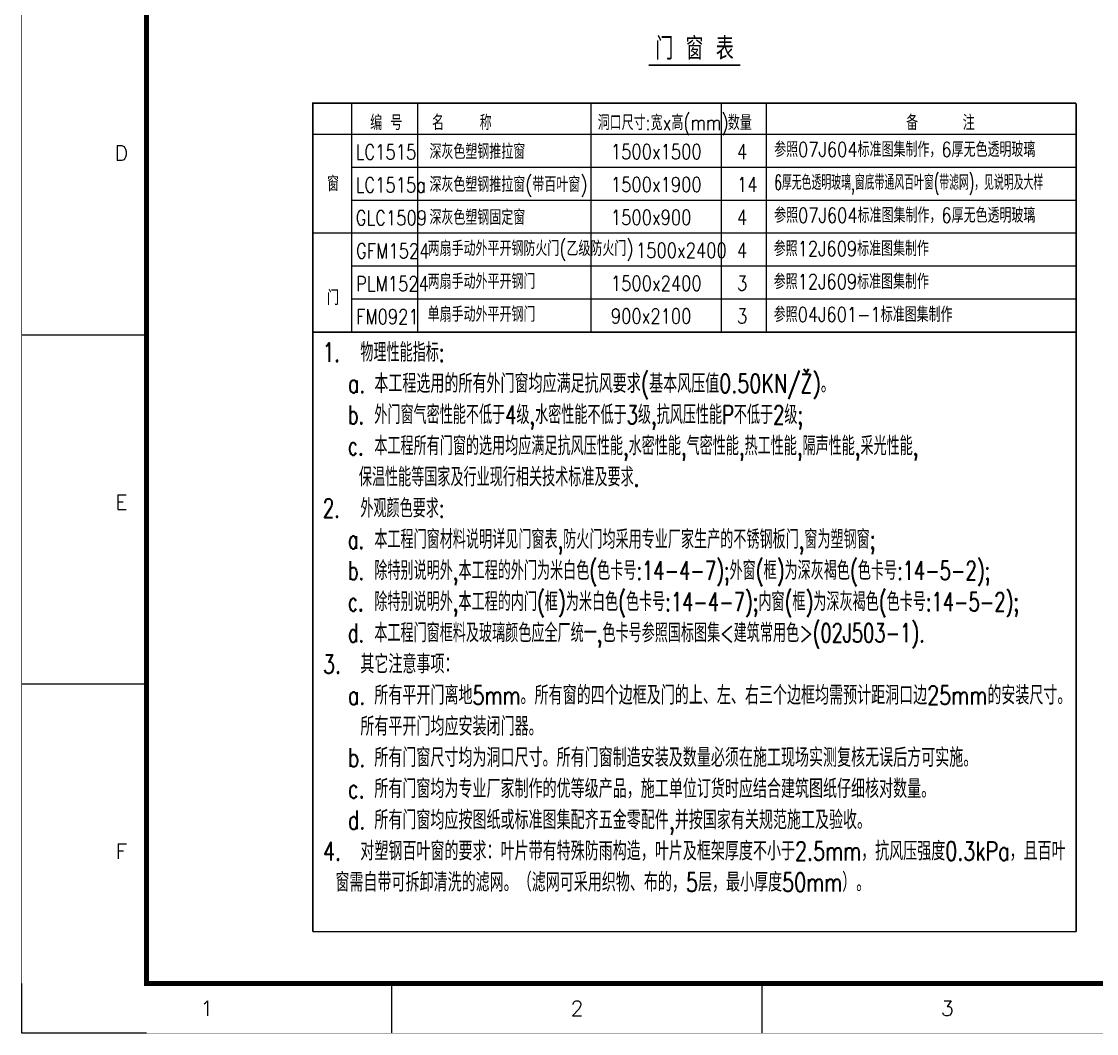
# Model space of a CAD drawing. Header units: millimetres. Extents: x 5779402 to 5838852, y 134142 to 176192.
# Drawn here: x 5779422 to 5800983, y 134162 to 154457 of the extents above; entities that cross this region are included whole.
import ezdxf
from ezdxf.enums import TextEntityAlignment as Align

# ---------------------------------------------------------------- set-up
doc = ezdxf.new("R2010")
doc.units = ezdxf.units.MM
doc.header["$LTSCALE"] = 1000
doc.layers.get('0').update_dxf_attribs({"color": 8})
doc.layers.add('DIM', color=8, linetype='Continuous')
doc.layers.add('文字', color=8, linetype='Continuous')
doc.styles.add('-宋体', font='geditxt.shx', dxfattribs={"bigfont": 'hztxt1.shx'})
doc.styles.add('_SIMPLEX', font='geditxt.shx', dxfattribs={"width": 0.8, "bigfont": 'hztxt1.shx'})
doc.styles.get("Standard").update_dxf_attribs({"font": 'geditxt.shx', "width": 0.7, "bigfont": 'hztxt1.shx'})
doc.styles.add('TK', font='geditxt.shx', dxfattribs={"width": 0.7, "bigfont": 'hztxt1.shx'})

# ---------------------------------------------------------------- blocks, each defined once
blk = doc.blocks.new('GEDI_WK_A2')
at = {"color": 3}
for p, q in [((25, 140), (0, 140)), ((25, 70), (0, 70)), ((0, 0), (0, 10)), ((0, 0), (0, 10)), ((74.25, 0), (74.25, 10)), ((148.5, 0), (148.5, 10)), ((25, 0), (0, 0)), ((25, 0), (0, 0))]:
    blk.add_line(p, q, dxfattribs=at)
for points, const_width in [([(0, 0), (594, 0), (594, 420), (0, 420)], 0.1), ([(25, 10), (584, 10), (584, 410), (25, 410)], 1)]:
    blk.add_lwpolyline(points, close=True, dxfattribs=dict(at, const_width=const_width))
for s, p in [('D', (20, 175)), ('E', (20, 105)), ('F', (20, 35))]:
    blk.add_text(s, height=3, dxfattribs=at).set_placement(p, align=Align.CENTER)
for s, p in [('1', (37.12, 5)), ('2', (111.38, 5)), ('3', (185.62, 5))]:
    blk.add_text(s, height=3, dxfattribs=at).set_placement(p, align=Align.MIDDLE)
blk = doc.blocks.new('CEEC_TK_A2')
blk.add_blockref('GEDI_WK_A2', (0, 0))
at = {"style": 'TK', "width": 0.85}
for tag, height, p in [('PROJECTNAME', 4.75, (529, 44)), ('PHASE', 4, (571, 44)), ('DRAWINGNAME', 4.75, (539, 31))]:
    blk.add_attdef(tag, text='', height=height, dxfattribs=at).set_placement(p, align=Align.MIDDLE_CENTER)
for tag, p, height in [('APPROVE', (416, 32.75), 3.5), ('DESIGN', (461, 32.75), 3.5), ('REVIEW1', (416, 25.75), 3.5), ('DRAW', (461, 25.75), 3.5), ('REVIEW2', (416, 18.75), 3.5), ('PROPORTION', (461, 18.75), 3.5), ('DRAWINGNUMBER', (511, 18.5), 4), ('CHECK', (416, 11.75), 3.5), ('DATE', (461, 11.75), 3.5), ('VERSION', (577, 11.75), 3.5)]:
    blk.add_attdef(tag, p, '', height=height, dxfattribs=at)

msp = doc.modelspace()

# ---------------------------------------------------------------- linework, layer by layer
msp.add_line((5786043.1, 152817.9), (5786043.1, 148229.6))
msp.add_lwpolyline([(5792001.3, 153581, 33.8, 33.8, 0), (5793836.8, 153581, 0, 0, 0)], format="xyseb")
at = {"layer": '文字', "color": 7}
for p, q in [((5787365.3, 152817.9), (5787365.3, 148229.6)), ((5790839.2, 152817.9), (5790839.2, 148229.6)), ((5793458.3, 152817.9), (5793458.3, 148229.6)), ((5794359.3, 152817.9), (5794359.3, 148229.6)), ((5800575.3, 152189.6), (5785262.8, 152189.6)), ((5800575.3, 151529.6), (5786043.1, 151529.6)), ((5800575.3, 150869.6), (5786043.1, 150869.6)), ((5800575.3, 150209.6), (5785262.8, 150209.6)), ((5800575.3, 150209.6), (5786043.1, 150209.6)), ((5797165.4, 150209.6), (5786043.1, 150209.6)), ((5797165.4, 150209.6), (5786043.1, 150209.6)), ((5800575.3, 149549.6), (5786043.1, 149549.6)), ((5800575.3, 148889.6), (5786043.1, 148889.6)), ((5800575.3, 148229.6), (5786043.1, 148229.6)), ((5800575.3, 136203.8), (5785262.8, 136203.8))]:
    msp.add_line(p, q, dxfattribs=at)
at = {"layer": '文字', "color": 7, "const_width": 33}
for points in [[(5785262.8, 136203.8), (5785262.8, 152817.9), (5800575.3, 152817.9)], [(5800575.3, 152817.9), (5800575.3, 136203.8)], [(5800575.3, 148229.6), (5785262.8, 148229.6)]]:
    msp.add_lwpolyline(points, dxfattribs=at)

# ---------------------------------------------------------------- block references
at = {"layer": 'DIM', "xscale": 100, "yscale": 100, "zscale": 100}
msp.add_blockref('CEEC_TK_A2', (5779427.4, 134166.9), dxfattribs=at)

# ---------------------------------------------------------------- texts
at = {"insert": (5785468.8, 148009.4), "char_height": 375, "width": 15071.51, "attachment_point": 1}
msp.add_mtext('\\pi-250,l250,t750,3750;1.^I物理性能指标:\\P\\pl750,t1030;{\\H0.9999x;\\W0.75;\\C6;a.^I本工程选用的所有外门窗均应满足抗风要求(基本风压值0.50KN/Ž)。}\\Pb.^I外门窗气密性能不低于4级,水密性能不低于3级,抗风压性能P不低于2级;\\Pc.^I本工程所有门窗的选用均应满足抗风压性能,水密性能,气密性能,热工性能,隔声性能,采光性能,\\P\\pi0,l0,tz;    保温性能等国家及行业现行相关技术标准及要求.\\P\\pi-250,l250,t750,3750;2.^I外观颜色要求:\\P\\pl750,t1030;a.^I本工程门窗材料说明详见门窗表,防火门均采用专业厂家生产的不锈钢板门,窗为塑钢窗;\\Pb.^I除特别说明外,本工程的外门为米白色(色卡号:14-4-7);外窗(框)为深灰褐色(色卡号:14-5-2);\\Pc.^I除特别说明外,本工程的内门(框)为米白色(色卡号:14-4-7);内窗(框)为深灰褐色(色卡号:14-5-2);\\Pd.^I本工程门窗框料及玻璃颜色应全厂统一,色卡号参照国标图集<建筑常用色>(02J503-1).\\P\\pl250,t750,3750;{\\W0.75;\\C6;3.^I其它注意事项：\\P\\pl750,t1030;a.^I所有平开门离地5mm。所有窗的四个边框及门的上、左、右三个边框均需预计距洞口边25mm的安装尺寸。所有平开门均应安装闭门器。\\Pb.^I所有门窗尺寸均为洞口尺寸。所有门窗制造安装及数量必须在施工现场实测复核无误后方可实施。\\P\\H0.9999x;c.^I所有门窗均为专业厂家制作的优等级产品，施工单位订货时应结合建筑图纸仔细核对数量。\\Pd.^I所有门窗均应按图纸或标准图集配齐五金零配件,并按国家有关规范施工及验收。\\P\\pl250,t750,3750;4.^I对塑钢百叶窗的要求：叶片带有特殊防雨构造，叶片及框架厚度不小于2.5mm，抗风压强度0.3kPa，且百叶窗需自带可拆卸清洗的滤网。（滤网可采用织物、布的，5层，最小厚度50mm）。}', dxfattribs=at)
at = {"layer": '文字', "color": 7}
for s, height, style, width, p in [('门 窗 表', 450, '-宋体', 0.8, (5792135.3, 153689.9)), ('编 号', 300, '_SIMPLEX', 0.8, (5786416.5, 152278.4)), ('名    称     ', 300, '_SIMPLEX', 0.8, (5787656.9, 152278.4)), ('洞口尺寸:宽x高(mm)', 300, '_SIMPLEX', 0.8, (5790978.9, 152278.4)), ('数量', 300, '_SIMPLEX', 0.8, (5793590.2, 152278.4)), ('备     注', 300, '_SIMPLEX', 0.8, (5797166.4, 152278.4)), ('深灰色塑钢推拉窗', 300, '_SIMPLEX', 0.8, (5787605.6, 151698)), ('参照07J604标准图集制作，6厚无色透明玻璃', 300, '_SIMPLEX', 0.8, (5794518.7, 151739.9)), ('LC1515', 300, '_SIMPLEX', 0.8, (5786125.3, 151689.7)), ('1500x1500', 300, '_SIMPLEX', 0.8, (5791243.6, 151698)), ('4', 300, '_SIMPLEX', 0.8, (5793772.2, 151698)), ('窗', 300, '_SIMPLEX', 0.8, (5785550.5, 151053.4)), ('深灰色塑钢推拉窗(带百叶窗)', 300, '_SIMPLEX', 0.8, (5787605.6, 151038)), ('6厚无色透明玻璃,窗底带通风百叶窗(带滤网)，见说明及大样', 300, '_SIMPLEX', 0.6, (5794518.7, 151079.9)), ('LC1515a', 300, '_SIMPLEX', 0.8, (5786125.3, 151029.7)), ('1500x1900', 300, '_SIMPLEX', 0.8, (5791243.6, 151038)), ('14', 300, '_SIMPLEX', 0.8, (5793772.2, 151038)), ('深灰色塑钢固定窗', 300, '_SIMPLEX', 0.8, (5787605.6, 150378)), ('参照07J604标准图集制作，6厚无色透明玻璃', 300, '_SIMPLEX', 0.8, (5794518.7, 150419.9)), ('GLC1509', 300, '_SIMPLEX', 0.8, (5786125.3, 150369.7)), ('1500x900', 300, '_SIMPLEX', 0.8, (5791243.6, 150378)), ('4', 300, '_SIMPLEX', 0.8, (5793772.2, 150378)), ('两扇手动外平开钢防火门(乙级防火门)', 300, '_SIMPLEX', 0.8, (5787569.1, 149754)), ('参照12J609标准图集制作', 300, '_SIMPLEX', 0.8, (5794509.5, 149751.1)), ('GFM1524', 300, '_SIMPLEX', 0.8, (5786132.6, 149707.1)), ('1500x2400', 300, '_SIMPLEX', 0.8, (5791746.4, 149718.1)), ('4', 300, '_SIMPLEX', 0.8, (5793772.2, 149718.1)), ('两扇手动外平开钢门', 300, '_SIMPLEX', 0.8, (5787569.1, 149094)), ('参照12J609标准图集制作', 300, '_SIMPLEX', 0.8, (5794509.5, 149091.1)), ('PLM1524', 300, '_SIMPLEX', 0.8, (5786132.6, 149047.1)), ('1500x2400', 300, '_SIMPLEX', 0.8, (5791243.6, 149058.1)), ('3', 300, '_SIMPLEX', 0.8, (5793772.2, 149058.1)), ('门', 300, '_SIMPLEX', 0.8, (5785550.5, 148769.1)), ('FM0921', 300, '_SIMPLEX', 0.8, (5786132.6, 148387.1)), ('单扇手动外平开钢门', 300, '_SIMPLEX', 0.8, (5787569.1, 148434)), ('900x2100', 300, '_SIMPLEX', 0.8, (5791243.6, 148398.1)), ('3', 300, '_SIMPLEX', 0.8, (5793772.2, 148398.1)), ('参照04J601-1标准图集制作', 300, '_SIMPLEX', 0.8, (5794509.5, 148431.1))]:
    msp.add_text(s, height=height, dxfattribs=dict(at, style=style, width=width)).set_placement(p)

doc.saveas('drawing.dxf')
